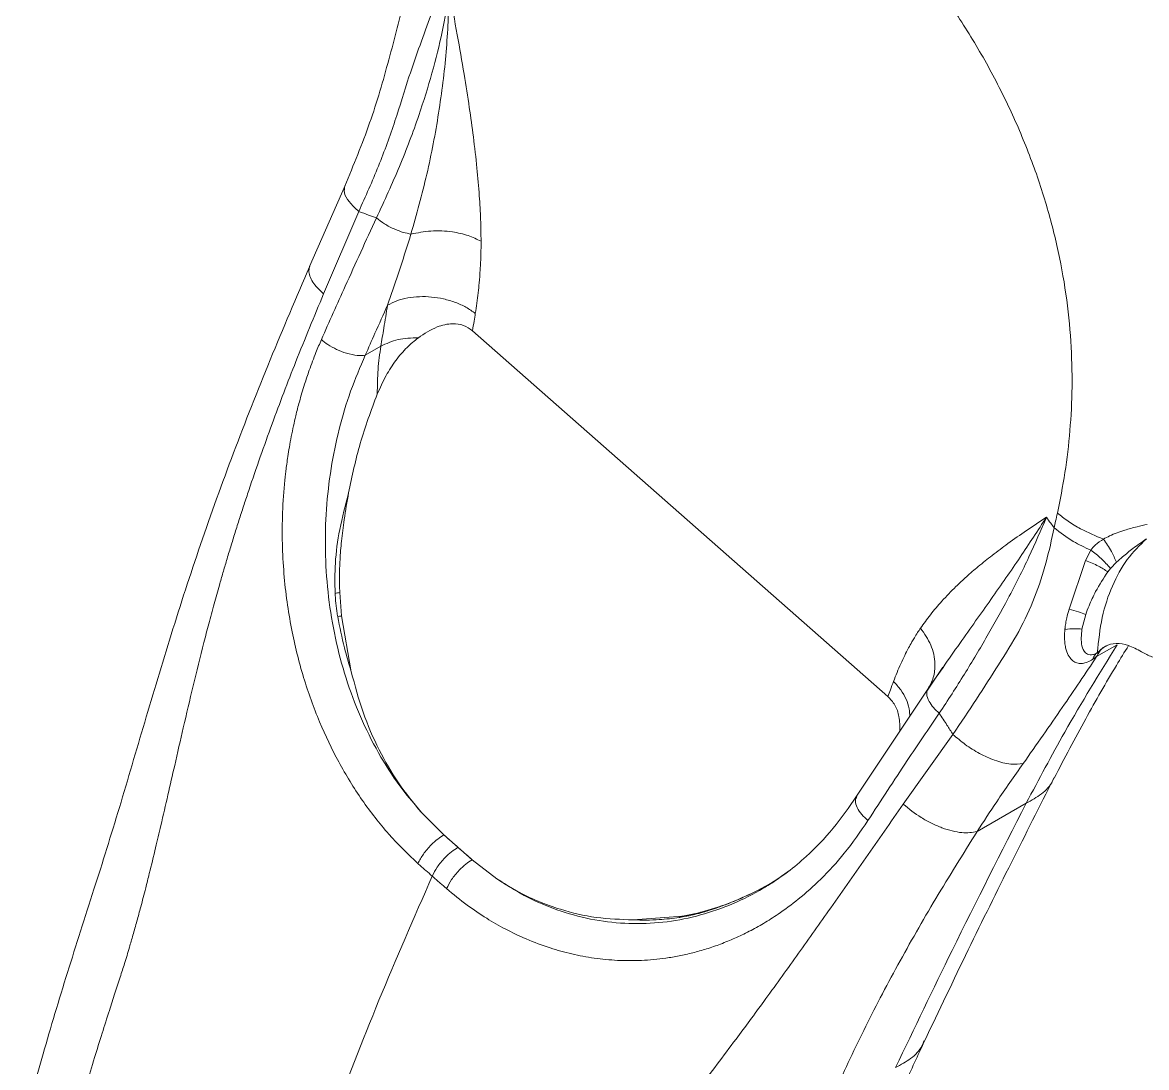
# Model space of a CAD drawing. Header units: millimetres. Extents: x 169 to 14583, y -399 to 10804.
# Drawn here: x 3569.8 to 3749.6, y 9104.5 to 9271.6 of the extents above; entities that cross this region are included whole.
import ezdxf

# ---------------------------------------------------------------- set-up
doc = ezdxf.new("R2010")
doc.units = ezdxf.units.MM
doc.header["$LTSCALE"] = 35

msp = doc.modelspace()

# ---------------------------------------------------------------- linework, layer by layer
at = {"color": 7, "linetype": 'Continuous', "lineweight": 18}
for p, q in [((3621.359, 9245.552), (3615.693, 9232.593)), ((3617.916, 9228.211), (3623.556, 9241.4)), ((3708.198, 9163.841), (3641.748, 9222.323)), ((3624.591, 9218.413), (3627.086, 9219.853)), ((3740.64, 9187.238), (3739.803, 9185.584)), ((3739.803, 9185.584), (3737.194, 9177.764)), ((3743.809, 9184.294), (3744.777, 9185.287)), ((3743.809, 9184.294), (3743.378, 9183.751)), ((3620.817, 9176.707), (3620.514, 9180.458)), ((3622.357, 9167.785), (3620.817, 9176.707)), ((3739.841, 9176.951), (3739.244, 9174.609)), ((3741.594, 9170.204), (3744.852, 9172.085)), ((3740.964, 9169.779), (3741.594, 9170.204)), ((3716.966, 9168.518), (3714.442, 9164.686)), ((3715.247, 9165.942), (3717.027, 9168.484)), ((3714.588, 9165), (3715.247, 9165.942)), ((3715.144, 9165.987), (3715.161, 9165.979)), ((3714.583, 9164.993), (3703.2, 9147.889)), ((3718.607, 9157.747), (3710.647, 9146.603)), ((3722.475, 9142.208), (3730.326, 9146.74)), ((3633.568, 9145.279), (3637.179, 9141.682)), ((3641.683, 9137.718), (3637.179, 9141.682)), ((3641.683, 9137.718), (3645.646, 9134.65)), ((3689.904, 9134.168), (3687.361, 9132.802)), ((3677.757, 9129.179), (3675.362, 9128.702)), ((3675.362, 9128.702), (3667.469, 9128.082))]:
    msp.add_line(p, q, dxfattribs=at)
for points, knots in [([(3637.271, 9279.439), (3637.921, 9281.384), (3639.215, 9285.257), (3641.585, 9290.616), (3644.327, 9295.517), (3647.53, 9299.83), (3651.216, 9303.469), (3655.411, 9306.321), (3660.118, 9308.266), (3665.305, 9309.193), (3670.885, 9309.093), (3676.766, 9307.967), (3682.85, 9305.833), (3689.037, 9302.726), (3695.225, 9298.699), (3701.311, 9293.817), (3707.195, 9288.161), (3712.778, 9281.826), (3717.97, 9274.915), (3722.684, 9267.542), (3726.842, 9259.831), (3730.376, 9251.908), (3733.226, 9243.903), (3735.348, 9235.951), (3736.776, 9228.158), (3737.555, 9220.595), (3737.743, 9213.3), (3737.387, 9206.297), (3736.594, 9199.545), (3735.747, 9195.275), (3735.321, 9193.132)], [0, 0, 0, 0, 0.0364249, 0.0725505, 0.1084422, 0.1441717, 0.1798046, 0.2153916, 0.2509638, 0.2865339, 0.3221039, 0.357674, 0.393244, 0.4288141, 0.4643841, 0.4999542, 0.5355242, 0.5710943, 0.6066643, 0.6422344, 0.6778044, 0.7133745, 0.7489445, 0.7845181, 0.8201096, 0.8557523, 0.8914969, 0.9274079, 0.9635545, 1, 1, 1, 1]), ([(3632.754, 9285.29), (3632.179, 9282.127), (3631.013, 9275.708), (3628.429, 9265.791), (3625.53, 9255.6), (3622.722, 9248.839), (3621.324, 9245.473)], [0, 0, 0, 0, 0.24747379, 0.50216452, 0.75219462, 1, 1, 1, 1]), ([(3745.668, 9283.217), (3746.769, 9281.344), (3748.821, 9277.853), (3751.415, 9272.87), (3753.456, 9268.631), (3755.002, 9265.163), (3756.297, 9262.071), (3757.649, 9258.636), (3759.134, 9254.512), (3760.561, 9250.052), (3761.724, 9245.913), (3762.562, 9242.509), (3763.158, 9239.779), (3763.492, 9238.069), (3763.679, 9237.048), (3763.76, 9236.586), (3763.835, 9236.153), (3763.903, 9235.746), (3763.965, 9235.367), (3764.236, 9233.664), (3764.63, 9230.704), (3764.979, 9226.588), (3765.121, 9222.711), (3765.074, 9219.074), (3764.866, 9215.669), (3764.322, 9211.034), (3763.66, 9207.055), (3762.709, 9204.346), (3762.544, 9203.876)], [0, 0, 0, 0, 0.07136647, 0.13294813, 0.1847434, 0.22675094, 0.25896967, 0.2966208, 0.35064026, 0.40729717, 0.45710116, 0.50005164, 0.53083383, 0.55677939, 0.56277552, 0.56843987, 0.57377242, 0.57877319, 0.58344218, 0.58777939, 0.64175852, 0.69351394, 0.74304877, 0.79036659, 0.83547152, 0.87836831, 0.97888331, 1, 1, 1, 1]), ([(3623.556, 9241.4), (3624.642, 9243.819), (3626.811, 9248.655), (3629.417, 9255.897), (3631.406, 9262.526), (3633.361, 9268.067), (3635.086, 9272.817), (3636.11, 9275.756), (3636.62, 9277.219)], [0, 0, 0, 0, 0.187616, 0.3751284, 0.5625089, 0.7093773, 0.8553102, 1, 1, 1, 1]), ([(3638.044, 9276.553), (3637.699, 9274.433), (3637.007, 9270.194), (3635.341, 9263.561), (3633.098, 9256.377), (3630.194, 9248.635), (3627.652, 9243.126), (3626.38, 9240.371)], [0, 0, 0, 0, 0.186526, 0.373115, 0.5597736, 0.7798355, 1, 1, 1, 1]), ([(3638.044, 9276.553), (3637.923, 9273.36), (3637.681, 9267.002), (3636.428, 9257.201), (3634.604, 9247.428), (3632.791, 9240.97), (3631.894, 9237.778)], [0, 0, 0, 0, 0.2549874, 0.5077924, 0.7567222, 1, 1, 1, 1]), ([(3643.114, 9236.633), (3643.098, 9237.786), (3643.065, 9240.176), (3642.841, 9244.083), (3642.463, 9248.499), (3641.919, 9253.213), (3641.224, 9258.229), (3640.366, 9263.663), (3639.292, 9269.846), (3638.473, 9274.251), (3638.044, 9276.553)], [0, 0, 0, 0, 0.0913465, 0.1894562, 0.3025367, 0.4285528, 0.5445509, 0.6768213, 0.831125, 1, 1, 1, 1]), ([(3621.34, 9245.463), (3621.266, 9245.136), (3621.104, 9244.416), (3621.86, 9242.981), (3623.006, 9241.913), (3623.556, 9241.4)], [0, 0, 0, 0, 0.3021076, 0.6649257, 1, 1, 1, 1]), ([(3623.556, 9241.4), (3624.083, 9241.214), (3625.023, 9240.882), (3625.966, 9240.527), (3626.38, 9240.371)], [0, 0, 0, 0, 0.5599744, 1, 1, 1, 1]), ([(3626.38, 9240.371), (3624.703, 9236.724), (3621.708, 9230.212), (3618.84, 9223.758), (3617.579, 9220.918)], [0, 0, 0, 0, 0.5599973, 1, 1, 1, 1]), ([(3626.38, 9240.371), (3626.789, 9240.049), (3627.63, 9239.386), (3629.197, 9238.586), (3630.677, 9238.03), (3631.496, 9237.861), (3631.894, 9237.778)], [0, 0, 0, 0, 0.2732717, 0.5616588, 0.7867278, 1, 1, 1, 1]), ([(3631.894, 9237.778), (3631.232, 9235.632), (3630.044, 9231.784), (3628.735, 9228.061), (3628.155, 9226.414)], [0, 0, 0, 0, 0.5575753, 1, 1, 1, 1]), ([(3631.894, 9237.778), (3632.949, 9237.989), (3635.109, 9238.421), (3638.347, 9238.24), (3641.107, 9237.622), (3642.456, 9236.958), (3643.114, 9236.633)], [0, 0, 0, 0, 0.2742491, 0.5614124, 0.7857507, 1, 1, 1, 1]), ([(3642.198, 9225.105), (3642.28, 9225.641), (3642.448, 9226.732), (3642.651, 9228.356), (3642.835, 9230.127), (3642.963, 9231.772), (3643.042, 9233.222), (3643.086, 9234.384), (3643.112, 9235.48), (3643.114, 9236.263), (3643.114, 9236.633)], [0, 0, 0, 0, 0.1464948, 0.2979254, 0.4349013, 0.6140702, 0.7248117, 0.8059279, 0.9082973, 1, 1, 1, 1]), ([(3615.722, 9232.66), (3613.576, 9227.654), (3609.278, 9217.631), (3603.448, 9202.779), (3598.14, 9188.111), (3593.501, 9173.751), (3589.304, 9159.741), (3585.328, 9146.13), (3581.149, 9132.729), (3576.877, 9119.613), (3573.066, 9106.834), (3570.838, 9098.687), (3569.758, 9094.738)], [0, 0, 0, 0, 0.1013836, 0.202947, 0.3047203, 0.4062413, 0.5065487, 0.6053337, 0.7022396, 0.8032555, 0.9046378, 1, 1, 1, 1]), ([(3617.917, 9228.211), (3617.263, 9228.855), (3616.263, 9229.84), (3615.676, 9231.086), (3615.502, 9231.954), (3615.663, 9232.431), (3615.739, 9232.656)], [0, 0, 0, 0, 0.3924237, 0.6004526, 0.8117091, 1, 1, 1, 1]), ([(3574.008, 9080.805), (3574.321, 9081.968), (3574.948, 9084.297), (3575.926, 9087.832), (3576.933, 9091.403), (3577.974, 9095.012), (3578.986, 9098.455), (3580.088, 9102.136), (3581.234, 9105.895), (3582.468, 9109.857), (3583.558, 9113.299), (3584.523, 9116.304), (3585.344, 9118.804), (3586.125, 9121.235), (3586.804, 9123.47), (3587.462, 9125.727), (3588.066, 9127.881), (3588.746, 9130.396), (3589.406, 9132.934), (3590.199, 9136.086), (3591.007, 9139.41), (3591.996, 9143.599), (3593.007, 9147.989), (3594.196, 9153.199), (3595.526, 9159.014), (3597.065, 9165.572), (3598.435, 9171.126), (3599.572, 9175.509), (3600.396, 9178.572), (3601.159, 9181.297), (3601.825, 9183.612), (3602.429, 9185.657), (3603.075, 9187.797), (3603.764, 9190.022), (3604.477, 9192.274), (3605.207, 9194.527), (3606.302, 9197.83), (3607.778, 9202.13), (3610.252, 9209.009), (3613.555, 9217.698), (3616.423, 9224.612), (3617.916, 9228.211)], [0, 0, 0, 0, 0.027689, 0.0554605, 0.0833146, 0.1112514, 0.1392708, 0.1626644, 0.1955158, 0.2247, 0.2520431, 0.2726147, 0.2915867, 0.3076014, 0.3259958, 0.3396876, 0.3554408, 0.3710548, 0.3916349, 0.4071592, 0.434526, 0.4577364, 0.4894002, 0.5197294, 0.5578354, 0.6001421, 0.6438142, 0.6625931, 0.68285, 0.7016917, 0.7141991, 0.7267583, 0.7405448, 0.7549047, 0.7691504, 0.7834993, 0.7979513, 0.8323424, 0.8659513, 0.9302377, 1, 1, 1, 1]), ([(3628.155, 9226.414), (3627.484, 9224.917), (3626.285, 9222.245), (3625.109, 9219.584), (3624.591, 9218.413)], [0, 0, 0, 0, 0.56012582, 1, 1, 1, 1]), ([(3628.155, 9226.414), (3627.957, 9225.188), (3627.604, 9222.998), (3627.244, 9220.814), (3627.086, 9219.853)], [0, 0, 0, 0, 0.56, 1, 1, 1, 1]), ([(3641.748, 9222.323), (3641.832, 9222.842), (3641.983, 9223.769), (3642.132, 9224.697), (3642.198, 9225.105)], [0, 0, 0, 0, 0.56, 1, 1, 1, 1]), ([(3633.085, 9221.214), (3634.068, 9221.859), (3635.781, 9222.985), (3638.307, 9223.559), (3640.307, 9223.33), (3641.278, 9222.651), (3641.748, 9222.323)], [0, 0, 0, 0, 0.36274924, 0.63254798, 0.82235173, 1, 1, 1, 1]), ([(3617.579, 9220.918), (3617.284, 9220.232), (3616.592, 9218.625), (3615.694, 9216.234), (3614.812, 9213.603), (3614.096, 9211.17), (3613.523, 9208.936), (3613.098, 9207.077), (3612.755, 9205.411), (3612.46, 9203.791), (3612.221, 9202.307), (3612.039, 9201.032), (3611.903, 9199.97), (3611.806, 9199.125), (3611.572, 9196.925), (3611.321, 9193.338), (3611.285, 9188.339), (3611.536, 9183.557), (3612.037, 9179.018), (3612.964, 9173.447), (3614.566, 9166.963), (3617.131, 9159.814), (3620.28, 9153.222), (3623.995, 9147.2), (3628.237, 9141.702), (3631.439, 9138.63), (3633.029, 9137.105)], [0, 0, 0, 0, 0.02622372, 0.06153361, 0.08873219, 0.12180148, 0.14811441, 0.16683316, 0.18603699, 0.20513029, 0.22178712, 0.236007, 0.24778944, 0.25713402, 0.2640404, 0.32063532, 0.37465209, 0.42609072, 0.47495, 0.52122792, 0.60706158, 0.68857808, 0.76575948, 0.84492074, 0.92300777, 1, 1, 1, 1]), ([(3617.579, 9220.918), (3617.91, 9220.644), (3618.604, 9220.072), (3620.02, 9219.296), (3621.66, 9218.662), (3623.33, 9218.302), (3624.184, 9218.377), (3624.591, 9218.413)], [0, 0, 0, 0, 0.1749713, 0.3659455, 0.5642391, 0.7922035, 1, 1, 1, 1]), ([(3626.509, 9212.191), (3626.955, 9213.194), (3627.8, 9215.098), (3629.439, 9217.587), (3631.166, 9219.65), (3632.472, 9220.714), (3633.085, 9221.214)], [0, 0, 0, 0, 0.2829044, 0.5371767, 0.7827116, 1, 1, 1, 1]), ([(3624.591, 9218.413), (3623.778, 9216.517), (3622.152, 9212.726), (3620.348, 9206.626), (3619.04, 9200.305), (3618.295, 9193.798), (3618.121, 9187.185), (3618.536, 9180.544), (3619.552, 9173.958), (3621.176, 9167.518), (3623.401, 9161.318), (3626.225, 9155.471), (3629.576, 9150.022), (3632.238, 9146.86), (3633.568, 9145.279)], [0, 0, 0, 0, 0.0836867, 0.1673558, 0.2509897, 0.3345706, 0.4180815, 0.5015073, 0.584836, 0.6680604, 0.7511782, 0.8341941, 0.9171242, 1, 1, 1, 1]), ([(3621.931, 9196.383), (3622.488, 9199.048), (3623.62, 9204.463), (3625.536, 9209.588), (3626.509, 9212.191)], [0, 0, 0, 0, 0.4921879, 1, 1, 1, 1]), ([(3621.931, 9196.383), (3621.415, 9194.437), (3620.437, 9190.742), (3619.692, 9185.343), (3619.741, 9181.924), (3619.765, 9180.316)], [0, 0, 0, 0, 0.3707905, 0.7040729, 1, 1, 1, 1]), ([(3620.514, 9180.458), (3620.49, 9181.314), (3620.442, 9183.055), (3620.54, 9185.788), (3620.784, 9188.82), (3621.235, 9192.393), (3621.683, 9194.961), (3621.931, 9196.383)], [0, 0, 0, 0, 0.1602938, 0.3261201, 0.511153, 0.7293257, 1, 1, 1, 1]), ([(3733.561, 9192.489), (3732.502, 9191.787), (3730.433, 9190.413), (3727.534, 9188.391), (3724.95, 9186.474), (3722.731, 9184.702), (3720.797, 9183.032), (3718.847, 9181.21), (3716.916, 9179.205), (3715.028, 9176.992), (3713.942, 9175.477), (3713.423, 9174.754)], [0, 0, 0, 0, 0.1433717, 0.280334, 0.3984903, 0.5054156, 0.5988541, 0.6838395, 0.8017326, 0.9053072, 1, 1, 1, 1]), ([(3716.422, 9161.126), (3717.783, 9163.222), (3720.503, 9167.414), (3724.156, 9173.532), (3727.648, 9179.822), (3730.892, 9186.224), (3732.671, 9190.401), (3733.561, 9192.489)], [0, 0, 0, 0, 0.1868388, 0.3735918, 0.5602715, 0.7801801, 1, 1, 1, 1]), ([(3717.027, 9168.484), (3717.924, 9169.77), (3720.578, 9173.571), (3724.766, 9179.442), (3729.48, 9186.214), (3732.197, 9190.391), (3733.561, 9192.489)], [0, 0, 0, 0, 0.1440019, 0.4255891, 0.7115608, 1, 1, 1, 1]), ([(3733.561, 9192.489), (3733.789, 9192.175), (3734.197, 9191.614), (3734.603, 9191.051), (3734.782, 9190.803)], [0, 0, 0, 0, 0.5596118, 1, 1, 1, 1]), ([(3735.321, 9193.132), (3735.225, 9192.701), (3735.052, 9191.919), (3734.866, 9191.149), (3734.782, 9190.803)], [0, 0, 0, 0, 0.5514702, 1, 1, 1, 1]), ([(3735.321, 9193.132), (3735.873, 9192.7), (3737.01, 9191.811), (3739.444, 9190.328), (3741.44, 9189.507), (3742.684, 9188.996)], [0, 0, 0, 0, 0.2627854, 0.5408267, 1, 1, 1, 1]), ([(3734.782, 9190.803), (3734.393, 9188.967), (3733.611, 9185.276), (3731.769, 9179.676), (3729.257, 9174.177), (3725.912, 9168.942), (3722.42, 9163.432), (3719.878, 9159.642), (3718.607, 9157.747)], [0, 0, 0, 0, 0.1645534, 0.3306524, 0.4977516, 0.6650803, 0.8325032, 1, 1, 1, 1]), ([(3734.782, 9190.803), (3735.763, 9190.038), (3737.519, 9188.67), (3739.685, 9187.677), (3740.64, 9187.238)], [0, 0, 0, 0, 0.5589649, 1, 1, 1, 1]), ([(3749.688, 9191.354), (3749.147, 9191.233), (3747.907, 9190.955), (3746.282, 9190.497), (3744.822, 9189.999), (3743.679, 9189.532), (3743.004, 9189.169), (3742.684, 9188.996)], [0, 0, 0, 0, 0.2068098, 0.473678, 0.6485596, 0.8332507, 1, 1, 1, 1]), ([(3742.684, 9188.996), (3742.229, 9188.703), (3741.429, 9188.187), (3740.878, 9187.524), (3740.64, 9187.238)], [0, 0, 0, 0, 0.5681164, 1, 1, 1, 1]), ([(3749.572, 9189.051), (3748.495, 9188.008), (3746.336, 9185.917), (3744.007, 9181.593), (3742.319, 9176.605), (3741.897, 9172.711), (3741.686, 9170.769)], [0, 0, 0, 0, 0.2492462, 0.4999671, 0.7507046, 1, 1, 1, 1]), ([(3742.684, 9188.996), (3743.12, 9188.364), (3743.889, 9187.249), (3744.509, 9185.88), (3744.777, 9185.287)], [0, 0, 0, 0, 0.5666174, 1, 1, 1, 1]), ([(3744.777, 9185.287), (3745.097, 9185.58), (3745.909, 9186.324), (3747.498, 9187.587), (3748.839, 9188.533), (3749.572, 9189.051)], [0, 0, 0, 0, 0.2277095, 0.578061, 1, 1, 1, 1]), ([(3740.64, 9187.238), (3741.217, 9186.805), (3742.367, 9185.94), (3743.33, 9184.842), (3743.809, 9184.294)], [0, 0, 0, 0, 0.5016854, 1, 1, 1, 1]), ([(3739.803, 9185.584), (3740.519, 9185.302), (3741.797, 9184.797), (3742.895, 9184.071), (3743.378, 9183.751)], [0, 0, 0, 0, 0.5596078, 1, 1, 1, 1]), ([(3743.378, 9183.751), (3742.705, 9182.733), (3741.601, 9181.066), (3740.487, 9178.684), (3740.015, 9177.418), (3739.841, 9176.951)], [0, 0, 0, 0, 0.4973682, 0.8148863, 1, 1, 1, 1]), ([(3620.514, 9180.458), (3620.397, 9180.435), (3620.188, 9180.392), (3619.894, 9180.34), (3619.765, 9180.316)], [0, 0, 0, 0, 0.56, 1, 1, 1, 1]), ([(3619.765, 9180.316), (3619.791, 9179.891), (3619.835, 9179.19), (3619.939, 9178.218), (3620.047, 9177.398), (3620.14, 9176.855), (3620.186, 9176.584)], [0, 0, 0, 0, 0.3403628, 0.5603942, 0.7802695, 1, 1, 1, 1]), ([(3737.194, 9177.764), (3737.057, 9177.314), (3736.833, 9176.576), (3736.667, 9175.665), (3736.588, 9175.136), (3736.553, 9174.86), (3736.536, 9174.714), (3736.528, 9174.641), (3736.524, 9174.598), (3736.522, 9174.576), (3736.52, 9174.562)], [0, 0, 0, 0, 0.4307545, 0.7049998, 0.8448353, 0.9205643, 0.9598249, 0.979798, 0.9873363, 1, 1, 1, 1]), ([(3737.194, 9177.764), (3737.702, 9177.642), (3738.612, 9177.423), (3739.465, 9177.096), (3739.841, 9176.951)], [0, 0, 0, 0, 0.5582975, 1, 1, 1, 1]), ([(3620.817, 9176.707), (3620.713, 9176.687), (3620.526, 9176.651), (3620.29, 9176.604), (3620.186, 9176.584)], [0, 0, 0, 0, 0.56, 1, 1, 1, 1]), ([(3620.186, 9176.584), (3620.516, 9174.919), (3621.104, 9171.946), (3621.974, 9169.056), (3622.357, 9167.785)], [0, 0, 0, 0, 0.5600348, 1, 1, 1, 1]), ([(3713.423, 9174.754), (3713.263, 9174.517), (3712.925, 9174.014), (3712.465, 9173.274), (3711.986, 9172.457), (3711.464, 9171.513), (3710.87, 9170.353), (3710.254, 9169.041), (3709.657, 9167.663), (3709.284, 9166.703), (3709.098, 9166.226)], [0, 0, 0, 0, 0.0936232, 0.1980249, 0.2815514, 0.3969339, 0.5406506, 0.6901615, 0.8459691, 1, 1, 1, 1]), ([(3713.423, 9174.754), (3714.03, 9173.869), (3715.273, 9172.056), (3715.842, 9169.255), (3715.604, 9166.822), (3714.921, 9165.598), (3714.588, 9165)], [0, 0, 0, 0, 0.2742491, 0.5614124, 0.7857506, 1, 1, 1, 1]), ([(3736.52, 9174.562), (3736.489, 9174.137), (3736.435, 9173.422), (3736.487, 9172.431), (3736.61, 9171.64), (3736.851, 9170.795), (3737.256, 9170.002), (3737.886, 9169.395), (3738.585, 9169.11), (3739.319, 9169.083), (3740.132, 9169.296), (3740.677, 9169.612), (3740.964, 9169.779)], [0, 0, 0, 0, 0.1440579, 0.2421446, 0.3406437, 0.4232958, 0.5561372, 0.665608, 0.7513501, 0.8308655, 0.91101, 1, 1, 1, 1]), ([(3736.52, 9174.562), (3737.038, 9174.605), (3737.967, 9174.681), (3738.852, 9174.631), (3739.244, 9174.609)], [0, 0, 0, 0, 0.5581535, 1, 1, 1, 1]), ([(3739.244, 9174.609), (3739.154, 9173.678), (3739.015, 9172.229), (3739.633, 9170.826), (3740.362, 9170.461), (3740.976, 9170.49), (3741.309, 9170.612), (3741.476, 9170.674)], [0, 0, 0, 0, 0.4403647, 0.6850246, 0.8459639, 0.9223599, 1, 1, 1, 1]), ([(3744.852, 9172.085), (3742.021, 9167.482), (3736.965, 9159.262), (3732.355, 9150.566), (3730.326, 9146.74)], [0, 0, 0, 0, 0.5599903, 1, 1, 1, 1]), ([(3734.79, 9150.764), (3736.464, 9153.947), (3739.692, 9160.08), (3743.698, 9167.111), (3746.042, 9170.912), (3746.694, 9171.969)], [0, 0, 0, 0, 0.437615, 0.8434952, 1, 1, 1, 1]), ([(3741.476, 9170.674), (3741.369, 9170.519), (3741.18, 9170.244), (3741.029, 9169.92), (3740.964, 9169.779)], [0, 0, 0, 0, 0.5651631, 1, 1, 1, 1]), ([(3741.476, 9170.674), (3741.515, 9170.691), (3741.585, 9170.721), (3741.655, 9170.755), (3741.686, 9170.769)], [0, 0, 0, 0, 0.562208, 1, 1, 1, 1]), ([(3741.594, 9170.204), (3741.929, 9170.827), (3742.329, 9171.572), (3743.04, 9171.826), (3743.156, 9171.867)], [0, 0, 0, 0, 0.8367503, 1, 1, 1, 1]), ([(3741.686, 9170.769), (3742.097, 9171.187), (3742.92, 9172.022), (3744.67, 9172.397), (3746.651, 9172.129), (3748.053, 9171.356), (3748.754, 9170.969)], [0, 0, 0, 0, 0.2499427, 0.4999675, 0.7499174, 1, 1, 1, 1]), ([(3748.754, 9170.969), (3749.317, 9170.658), (3750.325, 9170.1), (3751.244, 9170.037), (3751.649, 9170.009)], [0, 0, 0, 0, 0.5592448, 1, 1, 1, 1]), ([(3729.84, 9153.094), (3731.969, 9156.116), (3736.137, 9162.03), (3739.802, 9167.52), (3741.594, 9170.204)], [0, 0, 0, 0, 0.5109923, 1, 1, 1, 1]), ([(3633.568, 9145.279), (3632.31, 9146.811), (3629.78, 9149.89), (3626.683, 9155.317), (3624.083, 9161.271), (3622.936, 9165.601), (3622.357, 9167.785)], [0, 0, 0, 0, 0.2410974, 0.484517, 0.7399883, 1, 1, 1, 1]), ([(3709.098, 9166.226), (3708.93, 9165.781), (3708.629, 9164.987), (3708.329, 9164.191), (3708.198, 9163.841)], [0, 0, 0, 0, 0.56, 1, 1, 1, 1]), ([(3711.713, 9160.595), (3711.697, 9161.019), (3711.663, 9161.944), (3711.156, 9163.396), (3710.328, 9164.884), (3709.508, 9165.778), (3709.098, 9166.226)], [0, 0, 0, 0, 0.2198199, 0.4798799, 0.73994, 1, 1, 1, 1]), ([(3708.198, 9163.841), (3708.593, 9163.405), (3709.412, 9162.504), (3710.109, 9160.522), (3710.118, 9159.068), (3710.123, 9158.292)], [0, 0, 0, 0, 0.3037016, 0.6281959, 1, 1, 1, 1]), ([(3714.588, 9165), (3714.488, 9164.746), (3714.282, 9164.224), (3714.69, 9163.139), (3715.435, 9162.063), (3716.099, 9161.433), (3716.422, 9161.126)], [0, 0, 0, 0, 0.2732717, 0.5616588, 0.7867277, 1, 1, 1, 1]), ([(3705.011, 9143.969), (3707.089, 9147.171), (3710.801, 9152.891), (3714.704, 9158.609), (3716.422, 9161.126)], [0, 0, 0, 0, 0.5599974, 1, 1, 1, 1]), ([(3716.422, 9161.126), (3716.833, 9160.498), (3717.567, 9159.376), (3718.289, 9158.245), (3718.607, 9157.747)], [0, 0, 0, 0, 0.5600205, 1, 1, 1, 1]), ([(3718.607, 9157.747), (3719.25, 9157.198), (3720.579, 9156.062), (3722.893, 9154.631), (3725.411, 9153.496), (3727.907, 9152.862), (3729.208, 9153.018), (3729.84, 9153.094)], [0, 0, 0, 0, 0.17607174, 0.36435986, 0.55885135, 0.78581334, 1, 1, 1, 1]), ([(3729.84, 9153.094), (3728.414, 9151.062), (3725.878, 9147.451), (3723.511, 9143.803), (3722.475, 9142.208)], [0, 0, 0, 0, 0.5626704, 1, 1, 1, 1]), ([(3730.326, 9146.74), (3731.169, 9147.21), (3732.887, 9148.168), (3734.313, 9149.626), (3734.671, 9150.638), (3734.724, 9150.79)], [0, 0, 0, 0, 0.4495844, 0.9171634, 1, 1, 1, 1]), ([(3714.057, 9108.705), (3716.379, 9113.574), (3720.954, 9123.166), (3727.863, 9137.17), (3732.492, 9146.255), (3734.77, 9150.727)], [0, 0, 0, 0, 0.3436261, 0.6769593, 1, 1, 1, 1]), ([(3703.197, 9147.884), (3701.976, 9146.124), (3699.537, 9142.61), (3695.718, 9138.658), (3692.353, 9135.815), (3689.844, 9134.079), (3688.475, 9133.279), (3687.867, 9132.924)], [0, 0, 0, 0, 0.2794377, 0.5580175, 0.7348734, 0.8822174, 1, 1, 1, 1]), ([(3705.011, 9143.969), (3704.663, 9144.293), (3703.936, 9144.971), (3703.229, 9146.066), (3702.885, 9147.128), (3703.122, 9147.621), (3703.239, 9147.867)], [0, 0, 0, 0, 0.22997467, 0.48098285, 0.74161143, 1, 1, 1, 1]), ([(3710.647, 9146.603), (3708.641, 9143.723), (3704.628, 9137.962), (3698.96, 9129.862), (3693.539, 9122.207), (3688.612, 9115.375), (3683.372, 9108.265), (3678.693, 9102.123), (3674.432, 9096.556), (3671.128, 9092.18), (3668.165, 9088.155), (3665.888, 9084.944), (3664.231, 9082.529), (3663.073, 9080.797), (3662.03, 9079.193), (3661.081, 9077.7), (3660.102, 9076.116), (3658.947, 9074.181), (3657.801, 9072.177), (3656.803, 9070.336), (3655.982, 9068.762), (3655.071, 9066.945), (3654.008, 9064.687), (3653.103, 9062.602), (3652.446, 9060.978), (3651.967, 9059.756), (3651.5, 9058.539), (3651.047, 9057.351), (3650.555, 9056.052), (3649.989, 9054.54), (3649.341, 9052.786), (3647.161, 9046.786), (3643.735, 9036.743), (3641.118, 9027.47), (3639.823, 9022.882)], [0, 0, 0, 0, 0.0659532, 0.1319467, 0.1891048, 0.247839, 0.297739, 0.365543, 0.4047764, 0.4424273, 0.4798394, 0.5099107, 0.5258578, 0.5422017, 0.5543878, 0.5667995, 0.5801281, 0.5943754, 0.6152598, 0.629864, 0.6395323, 0.6535366, 0.6737043, 0.6933386, 0.7024856, 0.7113578, 0.7215511, 0.730539, 0.7387732, 0.7515995, 0.765532, 0.7794287, 0.8908928, 1, 1, 1, 1]), ([(3730.326, 9146.74), (3726.349, 9138.927), (3719.247, 9124.974), (3712.434, 9110.736), (3709.437, 9104.471)], [0, 0, 0, 0, 0.5599988, 1, 1, 1, 1]), ([(3710.647, 9146.603), (3711.579, 9145.85), (3713.007, 9144.699), (3715.172, 9143.515), (3716.86, 9142.781), (3718.505, 9142.279), (3720.519, 9141.91), (3721.702, 9142.09), (3722.475, 9142.208)], [0, 0, 0, 0, 0.24170525, 0.37002648, 0.50048648, 0.6308773, 0.75899792, 1, 1, 1, 1]), ([(3637.593, 9133.088), (3638.685, 9132.184), (3640.766, 9130.464), (3643.922, 9128.35), (3647.068, 9126.538), (3650.452, 9124.921), (3654.011, 9123.586), (3657.656, 9122.578), (3661.26, 9121.907), (3664.989, 9121.553), (3668.821, 9121.546), (3672.105, 9121.854), (3674.83, 9122.316), (3677.003, 9122.804), (3679.218, 9123.432), (3681.469, 9124.208), (3683.748, 9125.143), (3686.045, 9126.245), (3688.351, 9127.523), (3690.993, 9129.201), (3694.084, 9131.493), (3697.661, 9134.703), (3701.465, 9138.825), (3703.782, 9142.187), (3705.011, 9143.969)], [0, 0, 0, 0, 0.04998182, 0.09515783, 0.13677187, 0.18269137, 0.23428853, 0.28009433, 0.3274614, 0.37638605, 0.42686446, 0.47889326, 0.50751286, 0.53714148, 0.5677786, 0.59942371, 0.63207641, 0.66573652, 0.70040406, 0.73607921, 0.78849916, 0.84996057, 0.92046026, 1, 1, 1, 1]), ([(3722.475, 9142.208), (3720.235, 9138.629), (3715.758, 9131.477), (3709.706, 9120.861), (3704.226, 9110.397), (3699.444, 9100.16), (3695.369, 9090.191), (3691.102, 9078.724), (3686.604, 9065.656), (3680.568, 9050.226), (3675.154, 9034.894), (3672.321, 9024.896), (3670.905, 9019.898)], [0, 0, 0, 0, 0.08418965, 0.16826118, 0.25214498, 0.335751, 0.41903253, 0.5020764, 0.626493, 0.75098463, 0.87549537, 1, 1, 1, 1]), ([(3633.029, 9137.105), (3633.293, 9137.606), (3633.827, 9138.619), (3635.014, 9140.005), (3636.172, 9141.05), (3636.853, 9141.477), (3637.179, 9141.682)], [0, 0, 0, 0, 0.2864791, 0.578177, 0.7978716, 1, 1, 1, 1]), ([(3637.179, 9141.682), (3637.596, 9141.31), (3638.34, 9140.646), (3639.09, 9139.985), (3639.42, 9139.694)], [0, 0, 0, 0, 0.55995116, 1, 1, 1, 1]), ([(3635.3, 9135.09), (3635.549, 9135.569), (3636.061, 9136.553), (3637.209, 9137.933), (3638.377, 9139.022), (3639.079, 9139.474), (3639.42, 9139.694)], [0, 0, 0, 0, 0.2730449, 0.5617166, 0.7869549, 1, 1, 1, 1]), ([(3639.42, 9139.694), (3639.841, 9139.324), (3640.593, 9138.664), (3641.35, 9138.007), (3641.683, 9137.718)], [0, 0, 0, 0, 0.5600532, 1, 1, 1, 1]), ([(3633.029, 9137.105), (3633.452, 9136.728), (3634.206, 9136.055), (3634.966, 9135.385), (3635.3, 9135.09)], [0, 0, 0, 0, 0.5600011, 1, 1, 1, 1]), ([(3637.593, 9133.088), (3637.84, 9133.568), (3638.349, 9134.554), (3639.49, 9135.942), (3640.649, 9137.038), (3641.345, 9137.495), (3641.683, 9137.718)], [0, 0, 0, 0, 0.2730446, 0.5617164, 0.7869548, 1, 1, 1, 1]), ([(3604.085, 9048.199), (3605.485, 9053.333), (3608.283, 9063.601), (3613.358, 9079.485), (3619.42, 9096.651), (3626.596, 9115.148), (3632.399, 9128.443), (3635.3, 9135.09)], [0, 0, 0, 0, 0.1866694, 0.3733387, 0.5600079, 0.780004, 1, 1, 1, 1]), ([(3635.3, 9135.09), (3635.727, 9134.716), (3636.488, 9134.047), (3637.255, 9133.381), (3637.593, 9133.088)], [0, 0, 0, 0, 0.5599986, 1, 1, 1, 1]), ([(3645.646, 9134.65), (3647.3, 9133.603), (3650.61, 9131.51), (3655.898, 9129.355), (3661.31, 9127.954), (3666.788, 9127.375), (3672.239, 9127.588), (3677.59, 9128.569), (3682.765, 9130.295), (3687.726, 9132.671), (3690.778, 9134.795), (3692.302, 9135.855)], [0, 0, 0, 0, 0.1106844, 0.2214407, 0.3323096, 0.4433148, 0.5544641, 0.6657532, 0.777172, 0.8887045, 1, 1, 1, 1]), ([(3645.646, 9134.65), (3646.714, 9133.97), (3648.852, 9132.608), (3652.264, 9130.996), (3656.468, 9129.479), (3661.551, 9128.3), (3665.484, 9128.155), (3667.469, 9128.082)], [0, 0, 0, 0, 0.1607127, 0.3218199, 0.4846209, 0.7400235, 1, 1, 1, 1]), ([(3677.93, 9129.125), (3678.17, 9129.19), (3678.748, 9129.345), (3679.803, 9129.663), (3681.206, 9130.13), (3682.576, 9130.645), (3684.154, 9131.289), (3686.018, 9132.119), (3688.013, 9133.084), (3689.305, 9133.808), (3689.735, 9134.05)], [0, 0, 0, 0, 0.0616358, 0.1481245, 0.2690598, 0.4175259, 0.4941127, 0.6677581, 0.8893461, 1, 1, 1, 1]), ([(3686.901, 9132.575), (3685.477, 9131.912), (3682.598, 9130.572), (3679.754, 9129.735), (3678.316, 9129.311)], [0, 0, 0, 0, 0.4946297, 1, 1, 1, 1]), ([(3678.282, 9129.302), (3677.773, 9129.176), (3676.754, 9128.924), (3675.767, 9128.764), (3675.273, 9128.684)], [0, 0, 0, 0, 0.5000674, 1, 1, 1, 1]), ([(3677.93, 9129.125), (3678.044, 9129.204), (3678.17, 9129.289), (3678.312, 9129.307), (3678.324, 9129.308)], [0, 0, 0, 0, 0.9109133, 1, 1, 1, 1]), ([(3667.469, 9128.082), (3668.857, 9128.058), (3671.336, 9128.014), (3673.775, 9128.335), (3674.849, 9128.475)], [0, 0, 0, 0, 0.559899, 1, 1, 1, 1]), ([(3674.849, 9128.475), (3675.192, 9128.532), (3675.757, 9128.625), (3676.558, 9128.792), (3677.241, 9128.948), (3677.7, 9129.066), (3677.93, 9129.125)], [0, 0, 0, 0, 0.3396274, 0.5595876, 0.7797091, 1, 1, 1, 1]), ([(3674.849, 9128.475), (3674.94, 9128.536), (3675.104, 9128.645), (3675.283, 9128.685), (3675.362, 9128.702)], [0, 0, 0, 0, 0.56, 1, 1, 1, 1]), ([(3700.133, 9072.862), (3700.351, 9073.587), (3700.847, 9075.237), (3701.739, 9078.045), (3702.888, 9081.493), (3704.338, 9085.597), (3706.13, 9090.373), (3708.322, 9095.84), (3710.951, 9102.011), (3712.988, 9106.402), (3714.058, 9108.707)], [0, 0, 0, 0, 0.0633261, 0.1442154, 0.2426887, 0.3587723, 0.4925017, 0.6439165, 0.8130652, 1, 1, 1, 1]), ([(3709.437, 9104.471), (3710.269, 9104.922), (3711.988, 9105.853), (3713.48, 9107.37), (3713.866, 9108.483), (3713.958, 9108.748)], [0, 0, 0, 0, 0.4171503, 0.8610045, 1, 1, 1, 1])]:
    msp.add_open_spline(points, degree=3, knots=knots, dxfattribs=at)
for points in [[(3642.198, 9225.105), (3641.715, 9225.443), (3640.75, 9226.118), (3639.013, 9226.893), (3637.147, 9227.454), (3635.198, 9227.764), (3633.246, 9227.817), (3631.371, 9227.605), (3629.621, 9227.155), (3628.644, 9226.661), (3628.155, 9226.414)], [(3633.085, 9221.214), (3631.965, 9221.173), (3629.724, 9221.09), (3627.965, 9220.266), (3627.086, 9219.853)], [(3627.086, 9219.853), (3626.913, 9218.629), (3626.565, 9216.179), (3626.528, 9213.52), (3626.509, 9212.191)]]:
    msp.add_open_spline(points, degree=3, dxfattribs=at)

doc.saveas('drawing.dxf')
